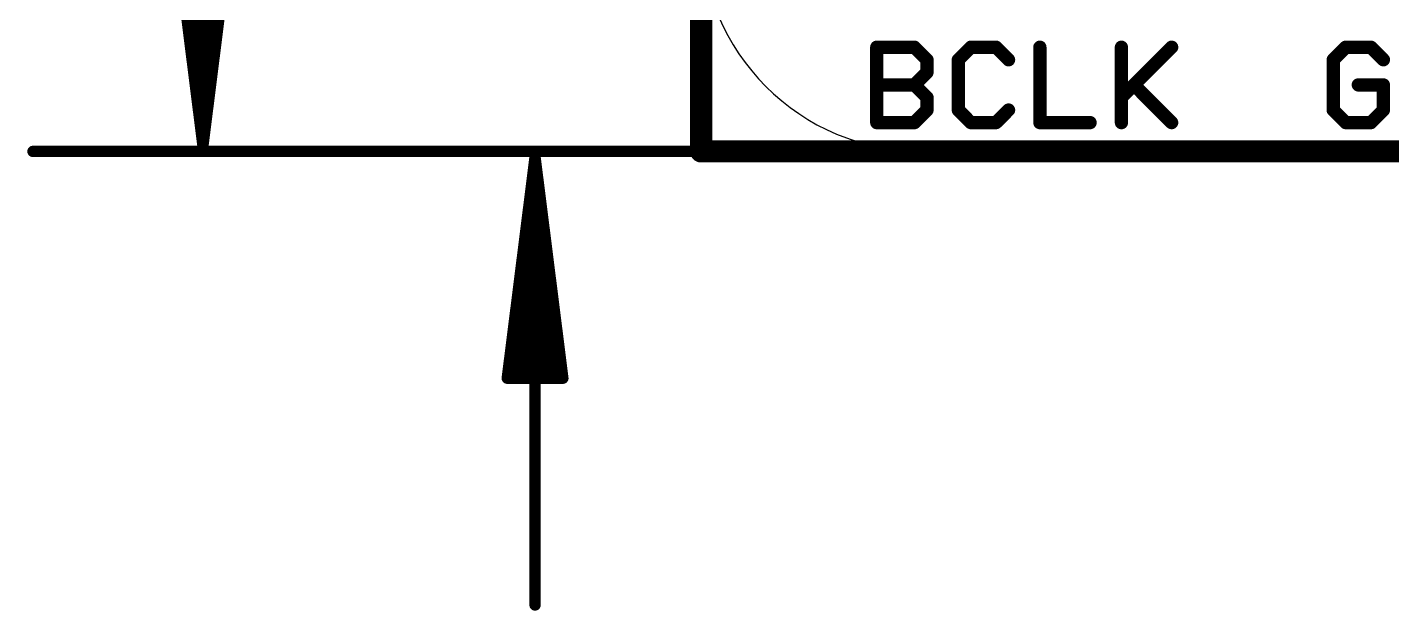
# Model space of a CAD drawing. Extents: x -8.1 to 25.5, y -5.3 to 27.8.
# Drawn here: x -7.73 to 7.92, y -5.27 to 1.42 of the extents above; entities that cross this region are included whole.
import ezdxf

# ---------------------------------------------------------------- set-up
doc = ezdxf.new("R2010")
doc.units = 0
for name, color, linetype in [('1', 12, 'CONTINUOUS'), ('16', 132, 'CONTINUOUS'), ('20', 53, 'CONTINUOUS'), ('21', 40, 'CONTINUOUS'), ('47', 253, 'CONTINUOUS')]:
    doc.layers.add(name, color=color, linetype=linetype)

msp = doc.modelspace()

# ---------------------------------------------------------------- linework, layer by layer
at = {"layer": '1', "const_width": 0.254}
for points in [[(0, 0), (0, 19.05)], [(17.78, 0), (0, 0)]]:
    msp.add_lwpolyline(points, dxfattribs=at)
at = {"layer": '1', "const_width": 0.127}
for points in [[(0, 0.0635, 1), (0, -0.0635)], [(-0.0635, 0, 1), (0.0635, 0)]]:
    msp.add_lwpolyline(points, format="xyb", dxfattribs=at)
at = {"layer": '16', "const_width": 0.254}
for points in [[(0, 0), (0, 19.05)], [(17.78, 0), (0, 0)]]:
    msp.add_lwpolyline(points, dxfattribs=at)
at = {"layer": '16', "const_width": 0.127}
for points in [[(0, 0.0635, 1), (0, -0.0635)], [(-0.0635, 0, 1), (0.0635, 0)]]:
    msp.add_lwpolyline(points, format="xyb", dxfattribs=at)
at = {"layer": '20'}
msp.add_line((15.24, 0), (2.54, 0), dxfattribs=at)
msp.add_arc((2.54, 2.54), 2.54, 180, 270, dxfattribs=at)
at = {"layer": '21', "const_width": 0.1524}
for points in [[(2.0152, 0.3302), (2.0152, 1.1945)], [(2.0152, 1.1945), (2.4473, 1.1945)], [(2.4473, 1.1945), (2.5914, 1.0505)], [(3.0947, 1.1945), (2.9507, 1.0505)], [(3.3829, 1.1945), (3.0947, 1.1945)], [(3.5269, 1.0505), (3.3829, 1.1945)], [(3.8862, 1.1945), (3.8862, 0.3302)], [(4.8217, 1.1945), (4.8217, 0.3302)], [(4.8217, 0.6183), (5.3979, 1.1945)], [(7.3951, 1.1945), (7.2511, 1.0505)], [(7.6833, 1.1945), (7.3951, 1.1945)], [(7.8273, 1.0505), (7.6833, 1.1945)], [(2.5914, 1.0505), (2.5914, 0.9064)], [(2.9507, 1.0505), (2.9507, 0.4743)], [(7.2511, 1.0505), (7.2511, 0.4743)], [(2.5914, 0.9064), (2.4473, 0.7624)], [(2.0152, 0.7624), (2.4473, 0.7624)], [(2.4473, 0.7624), (2.5914, 0.6183)], [(4.9658, 0.7624), (5.3979, 0.3302)], [(7.8273, 0.7624), (7.5392, 0.7624)], [(7.8273, 0.4743), (7.8273, 0.7624)], [(2.5914, 0.6183), (2.5914, 0.4743)], [(2.5914, 0.4743), (2.4473, 0.3302)], [(2.9507, 0.4743), (3.0947, 0.3302)], [(3.3829, 0.3302), (3.5269, 0.4743)], [(7.2511, 0.4743), (7.3951, 0.3302)], [(7.6833, 0.3302), (7.8273, 0.4743)], [(2.4473, 0.3302), (2.0152, 0.3302)], [(3.0947, 0.3302), (3.3829, 0.3302)], [(3.8862, 0.3302), (4.4624, 0.3302)], [(7.3951, 0.3302), (7.6833, 0.3302)]]:
    msp.add_lwpolyline(points, dxfattribs=at)
at = {"layer": '21', "const_width": 0.0762}
for points in [[(2.0533, 1.1945, 1), (1.9771, 1.1945)], [(2.0152, 1.2326, 1), (2.0152, 1.1564)], [(2.4743, 1.2215, 1), (2.4204, 1.1676)], [(2.4473, 1.1564, 1), (2.4473, 1.2326)], [(3.0947, 1.2326, 1), (3.0947, 1.1564)], [(3.1217, 1.1676, 1), (3.0678, 1.2215)], [(3.4098, 1.2215, 1), (3.3559, 1.1676)], [(3.3829, 1.1564, 1), (3.3829, 1.2326)], [(3.9243, 1.1945, 1), (3.8481, 1.1945)], [(4.8598, 1.1945, 1), (4.7836, 1.1945)], [(5.4249, 1.1676, 1), (5.371, 1.2215)], [(7.3951, 1.2326, 1), (7.3951, 1.1564)], [(7.4221, 1.1676, 1), (7.3682, 1.2215)], [(7.7102, 1.2215, 1), (7.6563, 1.1676)], [(7.6833, 1.1564, 1), (7.6833, 1.2326)], [(2.6295, 1.0505, 1), (2.5533, 1.0505)], [(2.5644, 1.0235, 1), (2.6183, 1.0774)], [(2.9237, 1.0774, 1), (2.9776, 1.0235)], [(2.9888, 1.0505, 1), (2.9126, 1.0505)], [(3.5, 1.0235, 1), (3.5538, 1.0774)], [(7.2241, 1.0774, 1), (7.278, 1.0235)], [(7.2892, 1.0505, 1), (7.213, 1.0505)], [(7.8004, 1.0235, 1), (7.8542, 1.0774)], [(2.5533, 0.9064, 1), (2.6295, 0.9064)], [(2.6183, 0.8795, 1), (2.5644, 0.9334)], [(2.0152, 0.8005, 1), (2.0152, 0.7243)], [(2.4743, 0.7893, 1), (2.4204, 0.7354)], [(2.4204, 0.7893, 1), (2.4743, 0.7354)], [(2.4473, 0.7243, 1), (2.4473, 0.8005)], [(4.9927, 0.7893, 1), (4.9388, 0.7354)], [(7.5392, 0.8005, 1), (7.5392, 0.7243)], [(7.8654, 0.7624, 1), (7.7892, 0.7624)], [(7.8273, 0.7243, 1), (7.8273, 0.8005)], [(2.6295, 0.6183, 1), (2.5533, 0.6183)], [(2.5644, 0.5914, 1), (2.6183, 0.6453)], [(4.7948, 0.6453, 1), (4.8487, 0.5914)], [(2.5533, 0.4743, 1), (2.6295, 0.4743)], [(2.6183, 0.4473, 1), (2.5644, 0.5012)], [(2.9776, 0.5012, 1), (2.9237, 0.4473)], [(2.9126, 0.4743, 1), (2.9888, 0.4743)], [(3.5538, 0.4473, 1), (3.5, 0.5012)], [(7.278, 0.5012, 1), (7.2241, 0.4473)], [(7.213, 0.4743, 1), (7.2892, 0.4743)], [(7.7892, 0.4743, 1), (7.8654, 0.4743)], [(7.8542, 0.4473, 1), (7.8004, 0.5012)], [(2.0152, 0.3683, 1), (2.0152, 0.2921)], [(1.9771, 0.3302, 1), (2.0533, 0.3302)], [(2.4204, 0.3571, 1), (2.4743, 0.3033)], [(2.4473, 0.2921, 1), (2.4473, 0.3683)], [(3.0947, 0.3683, 1), (3.0947, 0.2921)], [(3.0678, 0.3033, 1), (3.1217, 0.3571)], [(3.3559, 0.3571, 1), (3.4098, 0.3033)], [(3.3829, 0.2921, 1), (3.3829, 0.3683)], [(3.8862, 0.3683, 1), (3.8862, 0.2921)], [(3.8481, 0.3302, 1), (3.9243, 0.3302)], [(4.4624, 0.2921, 1), (4.4624, 0.3683)], [(4.7836, 0.3302, 1), (4.8598, 0.3302)], [(5.371, 0.3033, 1), (5.4249, 0.3571)], [(7.3951, 0.3683, 1), (7.3951, 0.2921)], [(7.3682, 0.3033, 1), (7.4221, 0.3571)], [(7.6563, 0.3571, 1), (7.7102, 0.3033)], [(7.6833, 0.2921, 1), (7.6833, 0.3683)]]:
    msp.add_lwpolyline(points, format="xyb", dxfattribs=at)
at = {"layer": '47', "const_width": 0.13}
for points in [[(-5.715, 0.065), (-5.715, 15.429)], [(-5.715, 0.065), (-6.0342, 2.6)], [(-5.715, 0.065), (-5.975, 2.6)], [(-5.715, 0.065), (-5.845, 2.6)], [(-5.3958, 2.6), (-5.715, 0.065)], [(-5.585, 2.6), (-5.715, 0.065)], [(-5.455, 2.6), (-5.715, 0.065)], [(8.763, 0), (-7.665, 0)], [(8.382, 0), (-3.855, 0)], [(-1.905, -0.065), (-2.2242, -2.6)], [(-1.905, -0.065), (-2.165, -2.6)], [(-1.905, -0.065), (-2.035, -2.6)], [(-1.905, -0.065), (-1.905, -5.2)], [(-1.5858, -2.6), (-1.905, -0.065)], [(-1.775, -2.6), (-1.905, -0.065)], [(-1.645, -2.6), (-1.905, -0.065)], [(-2.2242, -2.6), (-1.5858, -2.6)]]:
    msp.add_lwpolyline(points, dxfattribs=at)
at = {"layer": '47', "const_width": 0.065}
for points in [[(-7.665, 0.0325, 1), (-7.665, -0.0325)], [(-5.7472, 0.0691, 1), (-5.6828, 0.0609)], [(-5.7473, 0.0683, 1), (-5.6827, 0.0617)], [(-5.7475, 0.0633, 1), (-5.6825, 0.0667)], [(-5.7475, 0.0667, 1), (-5.6825, 0.0633)], [(-5.7475, 0.065, 1), (-5.6825, 0.065)], [(-5.7473, 0.0617, 1), (-5.6827, 0.0683)], [(-5.7472, 0.0609, 1), (-5.6828, 0.0691)], [(-3.855, 0.0325, 1), (-3.855, -0.0325)], [(-1.8725, -0.0667, 1), (-1.9375, -0.0633)], [(-1.8725, -0.0633, 1), (-1.9375, -0.0667)], [(-1.8725, -0.065, 1), (-1.9375, -0.065)], [(-1.8728, -0.0609, 1), (-1.9372, -0.0691)], [(-1.8727, -0.0617, 1), (-1.9373, -0.0683)], [(-1.8727, -0.0683, 1), (-1.9373, -0.0617)], [(-1.8728, -0.0691, 1), (-1.9372, -0.0609)], [(-2.2565, -2.5959, 1), (-2.192, -2.6041)], [(-2.2242, -2.5675, 1), (-2.2242, -2.6325)], [(-2.1973, -2.5967, 1), (-2.1327, -2.6033)], [(-2.0675, -2.5983, 1), (-2.0025, -2.6017)], [(-1.8075, -2.6017, 1), (-1.7425, -2.5983)], [(-1.6773, -2.6033, 1), (-1.6127, -2.5967)], [(-1.618, -2.6041, 1), (-1.5535, -2.5959)], [(-1.5858, -2.6325, 1), (-1.5858, -2.5675)], [(-1.9375, -5.2, 1), (-1.8725, -5.2)]]:
    msp.add_lwpolyline(points, format="xyb", dxfattribs=at)

doc.saveas('drawing.dxf')
